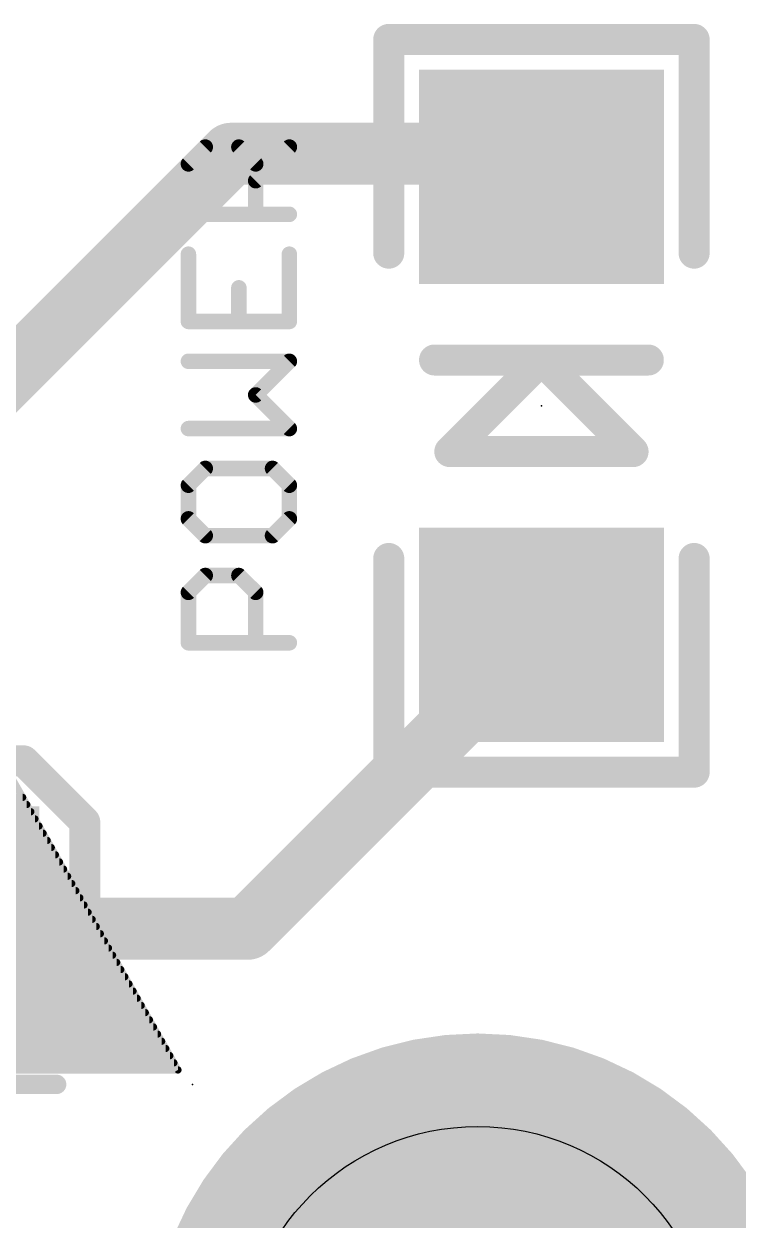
# Model space of a CAD drawing. Extents: x -17 to 51, y -3 to 114.
# Drawn here: x 39.03 to 43.71, y 3.94 to 11.77 of the extents above; entities that cross this region are included whole.
import ezdxf

# ---------------------------------------------------------------- set-up
doc = ezdxf.new("R2010")
doc.units = 0
for name, color, linetype in [('1', 22, 'CONTINUOUS'), ('18', 82, 'CONTINUOUS'), ('21', 253, 'CONTINUOUS'), ('22', 253, 'CONTINUOUS'), ('23', 7, 'CONTINUOUS'), ('24', 7, 'CONTINUOUS'), ('25', 253, 'CONTINUOUS'), ('29', 253, 'CONTINUOUS'), ('30', 253, 'CONTINUOUS'), ('31', 253, 'CONTINUOUS'), ('44', 253, 'CONTINUOUS')]:
    doc.layers.add(name, color=color, linetype=linetype)

# ---------------------------------------------------------------- blocks, each defined once
blk = doc.blocks.new('RECT')
blk.add_solid([(-0.5, -0.5), (0.5, -0.5), (-0.5, 0.5), (0.5, 0.5)])
blk = doc.blocks.new('ROUNDV')
at = {"const_width": 0.5}
blk.add_lwpolyline([(0, -0.25, 1), (0, 0.25, 1), (0, -0.25)], format="xyb", dxfattribs=at)

msp = doc.modelspace()

# ---------------------------------------------------------------- linework, layer by layer
at = {"layer": '1', "const_width": 0.4064}
for points in [[(38.266, 8.802), (40.386, 10.922)], [(40.386, 10.922), (42.267, 10.922)], [(42.267, 10.922), (42.418, 10.771)], [(40.492, 5.845), (42.418, 7.771)], [(38.227, 5.845), (40.492, 5.845)]]:
    msp.add_lwpolyline(points, dxfattribs=at)
at = {"layer": '1', "const_width": 0.2032}
for points in [[(40.386, 11.0236, 1), (40.386, 10.8204)], [(40.4578, 10.8502, 1), (40.3142, 10.9938)], [(42.3388, 10.9938, 1), (42.1952, 10.8502)], [(42.267, 10.8204, 1), (42.267, 11.0236)], [(42.3462, 10.6992, 1), (42.4898, 10.8428)], [(42.4898, 7.6992, 1), (42.3462, 7.8428)], [(40.492, 5.7434, 1), (40.492, 5.9466)], [(40.4202, 5.9168, 1), (40.5638, 5.7732)]]:
    msp.add_lwpolyline(points, format="xyb", dxfattribs=at)
at = {"layer": '21'}
for points, const_width in [([(41.418, 10.271), (41.418, 11.671)], 0.2032), ([(41.418, 11.671), (43.418, 11.671)], 0.2032), ([(43.418, 11.671), (43.418, 10.271)], 0.2032), ([(41.718, 9.571), (42.418, 9.571)], 0.2032), ([(42.418, 9.571), (41.818, 8.971)], 0.2032), ([(42.418, 9.571), (43.118, 9.571)], 0.2032), ([(43.018, 8.971), (42.418, 9.571)], 0.2032), ([(41.818, 8.971), (43.018, 8.971)], 0.2032), ([(41.418, 8.271), (41.418, 6.871)], 0.2032), ([(43.418, 6.871), (43.418, 8.271)], 0.2032), ([(39.027, 6.945), (37.427, 6.945)], 0.2032), ([(39.427, 6.545), (39.027, 6.945)], 0.2032), ([(41.418, 6.871), (43.418, 6.871)], 0.2032), ([(39.427, 5.445), (39.427, 6.545)], 0.2032), ([(37.211, 4.826), (39.243, 4.826)], 0.127)]:
    msp.add_lwpolyline(points, dxfattribs=dict(at, const_width=const_width))
for points, const_width in [([(41.4688, 11.671, 1), (41.3672, 11.671)], 0.1016), ([(41.418, 11.7218, 1), (41.418, 11.6202)], 0.1016), ([(43.4688, 11.671, 1), (43.3672, 11.671)], 0.1016), ([(43.418, 11.6202, 1), (43.418, 11.7218)], 0.1016), ([(41.3672, 10.271, 1), (41.4688, 10.271)], 0.1016), ([(43.3672, 10.271, 1), (43.4688, 10.271)], 0.1016), ([(41.718, 9.6218, 1), (41.718, 9.5202)], 0.1016), ([(42.418, 9.6218, 1), (42.418, 9.5202)], 0.1016), ([(42.4539, 9.6069, 1), (42.3821, 9.5351)], 0.1016), ([(42.4539, 9.5351, 1), (42.3821, 9.6069)], 0.1016), ([(42.418, 9.5202, 1), (42.418, 9.6218)], 0.1016), ([(43.118, 9.5202, 1), (43.118, 9.6218)], 0.1016), ([(41.818, 9.0218, 1), (41.818, 8.9202)], 0.1016), ([(41.7821, 9.0069, 1), (41.8539, 8.9351)], 0.1016), ([(42.9821, 8.9351, 1), (43.0539, 9.0069)], 0.1016), ([(43.018, 8.9202, 1), (43.018, 9.0218)], 0.1016), ([(41.4688, 8.271, 1), (41.3672, 8.271)], 0.1016), ([(43.4688, 8.271, 1), (43.3672, 8.271)], 0.1016), ([(39.0629, 6.9809, 1), (38.9911, 6.9091)], 0.1016), ([(39.027, 6.8942, 1), (39.027, 6.9958)], 0.1016), ([(41.418, 6.9218, 1), (41.418, 6.8202)], 0.1016), ([(41.3672, 6.871, 1), (41.4688, 6.871)], 0.1016), ([(43.3672, 6.871, 1), (43.4688, 6.871)], 0.1016), ([(43.418, 6.8202, 1), (43.418, 6.9218)], 0.1016), ([(39.4778, 6.545, 1), (39.3762, 6.545)], 0.1016), ([(39.3911, 6.5091, 1), (39.4629, 6.5809)], 0.1016), ([(39.3762, 5.445, 1), (39.4778, 5.445)], 0.1016), ([(39.243, 4.7943, 1), (39.243, 4.8578)], 0.0635)]:
    msp.add_lwpolyline(points, format="xyb", dxfattribs=dict(at, const_width=const_width))
at = {"layer": '22', "const_width": 0.047}
for points in [[(40.0377, 4.9203), (37.9164, 8.6444)], [(39.0473, 6.659), (37.1452, 6.659)], [(39.0205, 6.706), (37.1487, 6.706)], [(39.1009, 6.565), (37.1381, 6.565)], [(39.0741, 6.612), (37.1416, 6.612)], [(39.1276, 6.518), (37.1346, 6.518)], [(39.1812, 6.424), (37.1275, 6.424)], [(39.1544, 6.471), (37.1311, 6.471)], [(39.2347, 6.33), (37.1205, 6.33)], [(39.2079, 6.377), (37.124, 6.377)], [(39.2615, 6.283), (37.117, 6.283)], [(39.315, 6.189), (37.1099, 6.189)], [(39.2883, 6.236), (37.1134, 6.236)], [(39.3686, 6.095), (37.1029, 6.095)], [(39.3418, 6.142), (37.1064, 6.142)], [(39.3953, 6.048), (37.0993, 6.048)], [(39.4489, 5.954), (37.0923, 5.954)], [(39.4221, 6.001), (37.0958, 6.001)], [(39.5024, 5.86), (37.0852, 5.86)], [(39.4757, 5.907), (37.0888, 5.907)], [(39.5292, 5.813), (37.0817, 5.813)], [(39.5828, 5.719), (37.0747, 5.719)], [(39.556, 5.766), (37.0782, 5.766)], [(39.6363, 5.625), (31.4242, 5.625)], [(39.6095, 5.672), (37.0711, 5.672)], [(39.6631, 5.578), (31.3215, 5.578)], [(39.7166, 5.484), (31.1162, 5.484)], [(39.6898, 5.531), (31.2189, 5.531)], [(39.7702, 5.39), (30.9109, 5.39)], [(39.7434, 5.437), (31.0135, 5.437)], [(39.7969, 5.343), (30.8082, 5.343)], [(39.8505, 5.249), (30.6029, 5.249)], [(39.8237, 5.296), (30.7056, 5.296)], [(39.904, 5.155), (30.3976, 5.155)], [(39.8772, 5.202), (30.5002, 5.202)], [(39.9308, 5.108), (30.2949, 5.108)], [(39.9843, 5.014), (30.0909, 5.014)], [(39.9576, 5.061), (30.1923, 5.061)], [(40.0111, 4.967), (30.0909, 4.967)], [(30.0909, 4.9203), (40.0377, 4.9203)]]:
    msp.add_lwpolyline(points, dxfattribs=at)
at = {"layer": '22', "const_width": 0.0235}
for points in [[(39.0205, 6.6943, 1), (39.0205, 6.7178)], [(39.0473, 6.6473, 1), (39.0473, 6.6708)], [(39.0741, 6.6002, 1), (39.0741, 6.6238)], [(39.1009, 6.5533, 1), (39.1009, 6.5768)], [(39.1276, 6.5063, 1), (39.1276, 6.5298)], [(39.1544, 6.4592, 1), (39.1544, 6.4828)], [(39.1812, 6.4123, 1), (39.1812, 6.4358)], [(39.2079, 6.3653, 1), (39.2079, 6.3888)], [(39.2347, 6.3182, 1), (39.2347, 6.3418)], [(39.2615, 6.2713, 1), (39.2615, 6.2948)], [(39.2883, 6.2243, 1), (39.2883, 6.2478)], [(39.315, 6.1772, 1), (39.315, 6.2008)], [(39.3418, 6.1303, 1), (39.3418, 6.1538)], [(39.3686, 6.0833, 1), (39.3686, 6.1068)], [(39.3953, 6.0362, 1), (39.3953, 6.0598)], [(39.4221, 5.9893, 1), (39.4221, 6.0128)], [(39.4489, 5.9423, 1), (39.4489, 5.9658)], [(39.4757, 5.8952, 1), (39.4757, 5.9188)], [(39.5024, 5.8483, 1), (39.5024, 5.8718)], [(39.5292, 5.8013, 1), (39.5292, 5.8248)], [(39.556, 5.7542, 1), (39.556, 5.7778)], [(39.5828, 5.7073, 1), (39.5828, 5.7308)], [(39.6095, 5.6603, 1), (39.6095, 5.6838)], [(39.6363, 5.6132, 1), (39.6363, 5.6368)], [(39.6631, 5.5663, 1), (39.6631, 5.5898)], [(39.6898, 5.5193, 1), (39.6898, 5.5428)], [(39.7166, 5.4722, 1), (39.7166, 5.4958)], [(39.7434, 5.4253, 1), (39.7434, 5.4488)], [(39.7702, 5.3783, 1), (39.7702, 5.4018)], [(39.7969, 5.3312, 1), (39.7969, 5.3548)], [(39.8237, 5.2843, 1), (39.8237, 5.3078)], [(39.8505, 5.2373, 1), (39.8505, 5.2608)], [(39.8772, 5.1902, 1), (39.8772, 5.2138)], [(39.904, 5.1433, 1), (39.904, 5.1668)], [(39.9308, 5.0963, 1), (39.9308, 5.1198)], [(39.9576, 5.0492, 1), (39.9576, 5.0728)], [(39.9843, 5.0023, 1), (39.9843, 5.0258)], [(40.0111, 4.9553, 1), (40.0111, 4.9788)], [(40.0275, 4.9145, 1), (40.0479, 4.9261)], [(40.0377, 4.9085, 1), (40.0377, 4.9321)]]:
    msp.add_lwpolyline(points, format="xyb", dxfattribs=at)
at = {"layer": '23'}
msp.add_point((42.418, 9.271), dxfattribs=at)
at = {"layer": '24'}
msp.add_point((40.132, 4.826), dxfattribs=at)
at = {"layer": '25', "const_width": 0.1016}
for points in [[(40.106, 10.8556), (40.2162, 10.9658)], [(40.2162, 10.9658), (40.4365, 10.9658)], [(40.4365, 10.9658), (40.5467, 10.8556)], [(40.5467, 10.7455), (40.767, 10.9658)], [(40.106, 10.5252), (40.106, 10.8556)], [(40.5467, 10.8556), (40.5467, 10.5252)], [(40.767, 10.5252), (40.106, 10.5252)], [(40.106, 10.2642), (40.106, 9.8235)], [(40.767, 9.8235), (40.767, 10.2642)], [(40.4365, 9.8235), (40.4365, 10.0438)], [(40.106, 9.8235), (40.767, 9.8235)], [(40.767, 9.5625), (40.106, 9.5625)], [(40.5467, 9.3422), (40.767, 9.5625)], [(40.767, 9.1219), (40.5467, 9.3422)], [(40.106, 9.1219), (40.767, 9.1219)], [(40.2162, 8.8609), (40.106, 8.7507)], [(40.6568, 8.8609), (40.2162, 8.8609)], [(40.767, 8.7507), (40.6568, 8.8609)], [(40.106, 8.7507), (40.106, 8.5304)], [(40.767, 8.5304), (40.767, 8.7507)], [(40.106, 8.5304), (40.2162, 8.4202)], [(40.6568, 8.4202), (40.767, 8.5304)], [(40.2162, 8.4202), (40.6568, 8.4202)], [(40.106, 8.0491), (40.2162, 8.1592)], [(40.2162, 8.1592), (40.4365, 8.1592)], [(40.4365, 8.1592), (40.5467, 8.0491)], [(40.106, 7.7186), (40.106, 8.0491)], [(40.5467, 8.0491), (40.5467, 7.7186)], [(40.767, 7.7186), (40.106, 7.7186)]]:
    msp.add_lwpolyline(points, dxfattribs=at)
at = {"layer": '25', "const_width": 0.0508}
for points in [[(40.2162, 10.9912, 1), (40.2162, 10.9404)], [(40.2342, 10.9478, 1), (40.1982, 10.9838)], [(40.4545, 10.9838, 1), (40.4186, 10.9478)], [(40.4365, 10.9404, 1), (40.4365, 10.9912)], [(40.785, 10.9478, 1), (40.749, 10.9838)], [(40.1314, 10.8556, 1), (40.0806, 10.8556)], [(40.0881, 10.8736, 1), (40.124, 10.8377)], [(40.5721, 10.8556, 1), (40.5213, 10.8556)], [(40.5287, 10.8377, 1), (40.5646, 10.8736)], [(40.5287, 10.7634, 1), (40.5646, 10.7275)], [(40.106, 10.5506, 1), (40.106, 10.4998)], [(40.0806, 10.5252, 1), (40.1314, 10.5252)], [(40.5213, 10.5252, 1), (40.5721, 10.5252)], [(40.767, 10.4998, 1), (40.767, 10.5506)], [(40.1314, 10.2642, 1), (40.0806, 10.2642)], [(40.7924, 10.2642, 1), (40.7416, 10.2642)], [(40.4619, 10.0438, 1), (40.4111, 10.0438)], [(40.106, 9.8489, 1), (40.106, 9.7981)], [(40.767, 9.7981, 1), (40.767, 9.8489)], [(40.0806, 9.8235, 1), (40.1314, 9.8235)], [(40.4111, 9.8235, 1), (40.4619, 9.8235)], [(40.7416, 9.8235, 1), (40.7924, 9.8235)], [(40.106, 9.5879, 1), (40.106, 9.5371)], [(40.785, 9.5446, 1), (40.749, 9.5805)], [(40.767, 9.5371, 1), (40.767, 9.5879)], [(40.5646, 9.3602, 1), (40.5287, 9.3242)], [(40.5287, 9.3602, 1), (40.5646, 9.3242)], [(40.106, 9.1473, 1), (40.106, 9.0965)], [(40.767, 9.0965, 1), (40.767, 9.1473)], [(40.749, 9.1039, 1), (40.785, 9.1398)], [(40.2162, 8.8863, 1), (40.2162, 8.8355)], [(40.2342, 8.8429, 1), (40.1982, 8.8788)], [(40.6748, 8.8788, 1), (40.6389, 8.8429)], [(40.6568, 8.8355, 1), (40.6568, 8.8863)], [(40.1314, 8.7507, 1), (40.0806, 8.7507)], [(40.0881, 8.7687, 1), (40.124, 8.7328)], [(40.7924, 8.7507, 1), (40.7416, 8.7507)], [(40.749, 8.7328, 1), (40.785, 8.7687)], [(40.124, 8.5484, 1), (40.0881, 8.5124)], [(40.0806, 8.5304, 1), (40.1314, 8.5304)], [(40.7416, 8.5304, 1), (40.7924, 8.5304)], [(40.785, 8.5124, 1), (40.749, 8.5484)], [(40.2162, 8.4456, 1), (40.2162, 8.3948)], [(40.1982, 8.4023, 1), (40.2342, 8.4382)], [(40.6389, 8.4382, 1), (40.6748, 8.4023)], [(40.6568, 8.3948, 1), (40.6568, 8.4456)], [(40.2162, 8.1846, 1), (40.2162, 8.1338)], [(40.2342, 8.1413, 1), (40.1982, 8.1772)], [(40.4545, 8.1772, 1), (40.4186, 8.1413)], [(40.4365, 8.1338, 1), (40.4365, 8.1846)], [(40.1314, 8.0491, 1), (40.0806, 8.0491)], [(40.0881, 8.067, 1), (40.124, 8.0311)], [(40.5721, 8.0491, 1), (40.5213, 8.0491)], [(40.5287, 8.0311, 1), (40.5646, 8.067)], [(40.106, 7.744, 1), (40.106, 7.6932)], [(40.767, 7.6932, 1), (40.767, 7.744)], [(40.0806, 7.7186, 1), (40.1314, 7.7186)], [(40.5213, 7.7186, 1), (40.5721, 7.7186)]]:
    msp.add_lwpolyline(points, format="xyb", dxfattribs=at)
at = {"layer": '44'}
msp.add_circle((42, 3), 1.55, dxfattribs=at)

# ---------------------------------------------------------------- block references
at = {"layer": '1', "xscale": 1.2, "yscale": 1.4, "rotation": 90}
for p in [(42.418, 10.771), (42.418, 7.771)]:
    msp.add_blockref('RECT', p, dxfattribs=at)
at = {"layer": '18', "xscale": 4.116, "yscale": 4.116}
msp.add_blockref('ROUNDV', (42, 3), dxfattribs=at)
msp.add_blockref('ROUNDV', (42, 3), dxfattribs=at)
at = {"layer": '29', "yscale": 1.6032}
for p, xscale, rotation in [((42.418, 10.771), 1.4032, 90), ((42.418, 7.771), 1.4032, 90), ((38.227, 5.845), 1.8032, 180)]:
    msp.add_blockref('RECT', p, dxfattribs=dict(at, xscale=xscale, rotation=rotation))
at = {"layer": '29', "xscale": 4.3192, "yscale": 4.3192}
msp.add_blockref('ROUNDV', (42, 3), dxfattribs=at)
at = {"layer": '30', "xscale": 4.3192, "yscale": 4.3192}
msp.add_blockref('ROUNDV', (42, 3), dxfattribs=at)
at = {"layer": '31', "xscale": 1.2, "yscale": 1.4, "rotation": 90}
for p in [(42.418, 10.771), (42.418, 7.771)]:
    msp.add_blockref('RECT', p, dxfattribs=at)

doc.saveas('drawing.dxf')
